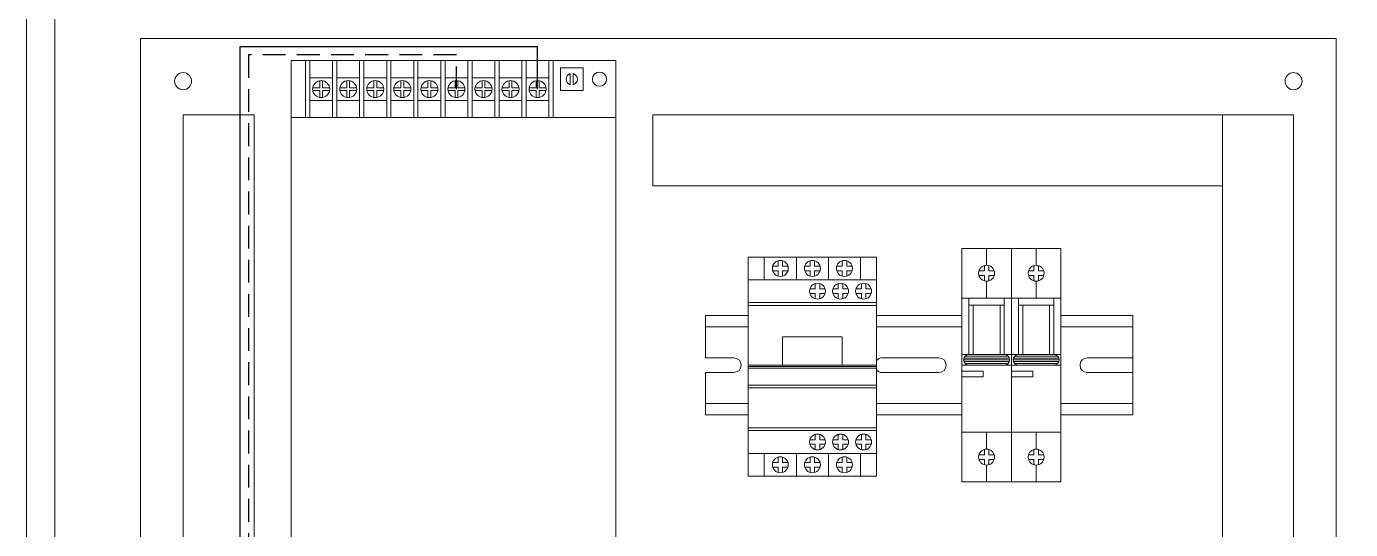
# Model space of a CAD drawing. Header units: millimetres. Extents: x 1937 to 4749, y 83 to 1608.
# Drawn here: x 2927.3 to 3043.6, y 565.3 to 609.5 of the extents above; entities that cross this region are included whole.
import ezdxf

# ---------------------------------------------------------------- set-up
doc = ezdxf.new("R2010")
doc.units = ezdxf.units.MM
doc.linetypes.add('JIS_02_2.0', pattern=[3, 2, -1])
doc.layers.get('0').update_dxf_attribs({"lineweight": 0})
for name, color, linetype, lineweight in [('24V', 1, 'Continuous', 30), ('Box Panel', 7, 'Continuous', 0), ('Kontaktor', 7, 'Continuous', 0), ('MCB', 7, 'Continuous', 0), ('Negatif', 250, 'JIS_02_2.0', 30), ('PSU', 7, 'Continuous', 0)]:
    doc.layers.add(name, color=color, linetype=linetype, lineweight=lineweight)
doc.layers.add('Cable Duct', color=7, linetype='Continuous')

# ---------------------------------------------------------------- blocks, each defined once
blk = doc.blocks.new('MCB 1 FASA')
at = {"layer": 'MCB'}
for p, q in [((-8.7, 41), (8.7, 41)), ((-8.7, -41), (-8.7, 41)), ((0, 41), (0, 35.1)), ((8.7, 41), (8.7, -41)), ((-2.69, 33.1), (-0.8, 33.1)), ((-0.8, 34.99), (-0.8, 33.1)), ((0.8, 34.99), (0.8, 33.1)), ((0.8, 33.1), (2.68, 33.1)), ((-2.69, 31.5), (-0.8, 31.5)), ((-0.8, 31.5), (-0.8, 29.62)), ((0, 29.5), (0, 23.6)), ((0.8, 31.5), (0.8, 29.62)), ((0.8, 31.5), (2.68, 31.5)), ((-6.2, 3.75), (-6.2, 23.6)), ((6.2, 23.6), (6.2, 3.75)), ((8.7, 23.6), (8.7, 0)), ((-6.2, 21.1), (6.2, 21.1)), ((-4.7, 3.75), (-4.7, 21.1)), ((4.7, 21.1), (4.7, 3.75)), ((-6.2, 3.75), (-8.7, 3.75)), ((8.7, 0), (-8.7, 0)), ((-8.08, 1.88), (8.07, 1.88)), ((-7.97, 2.5), (7.96, 2.5)), ((-7.97, 1.25), (7.96, 1.25)), ((-7.6, 3.13), (7.59, 3.13)), ((-7.6, 0.63), (7.59, 0.63)), ((-6.2, 3.75), (6.2, 3.75)), ((-6.2, 0), (6.2, 0)), ((6.2, 3.75), (8.7, 3.75)), ((0, -23.6), (0, -29.5)), ((-2.69, -31.5), (-0.8, -31.5)), ((-0.8, -29.61), (-0.8, -31.5)), ((0.8, -29.61), (0.8, -31.5)), ((0.8, -31.5), (2.68, -31.5)), ((-2.69, -33.1), (-0.8, -33.1)), ((-0.8, -33.1), (-0.8, -34.98)), ((0, -35.1), (0, -41)), ((0.8, -33.1), (0.8, -34.98)), ((0.8, -33.1), (2.68, -33.1)), ((8.7, -41), (-8.7, -41))]:
    blk.add_line(p, q, dxfattribs=at)
for points in [[(-8.7, 23.6), (8.7, 23.6), (8.7, 41), (-8.7, 41)], [(-8.7, -2.14), (-1.2, -2.14), (-1.2, -4.14), (-8.7, -4.14)], [(-8.7, -41), (8.7, -41), (8.7, -23.6), (-8.7, -23.6)]]:
    blk.add_lwpolyline(points, close=True, dxfattribs=at)
for centre in [(0, 32.3), (0, -32.3)]:
    blk.add_circle(centre, 2.8, dxfattribs=at)
for centre, start, end in [((-6.2, 1.88), 90, 270), ((6.2, 1.88), 270, 90)]:
    blk.add_arc(centre, 1.88, start, end, dxfattribs=at)
blk = doc.blocks.new('PSU')
for p, q in [((109.17, 19.87), (22.17, 19.87)), ((22.17, 19.87), (22.17, -0.13)), ((23.67, 19.87), (23.67, -0.13)), ((31.67, 19.87), (31.67, -0.13)), ((33.17, 19.87), (33.17, -0.13)), ((41.17, 19.87), (41.17, -0.13)), ((42.67, 19.87), (42.67, -0.13)), ((50.67, 19.87), (50.67, -0.13)), ((52.17, 19.87), (52.17, -0.13)), ((60.17, 19.87), (60.17, -0.13)), ((61.67, 19.87), (61.67, -0.13)), ((69.67, 19.87), (69.67, -0.13)), ((71.17, 19.87), (71.17, -0.13)), ((79.17, 19.87), (79.17, -0.13)), ((80.67, 19.87), (80.67, -0.13)), ((88.67, 19.87), (88.67, -0.13)), ((90.17, 19.87), (90.17, -0.13)), ((98.17, 19.87), (98.17, -0.13)), ((99.67, 19.87), (99.67, -0.13)), ((107.67, -0.13), (107.67, 19.87)), ((109.17, -0.13), (109.17, 19.87)), ((24.71, 10.37), (27.17, 10.37)), ((24.71, 9.37), (27.17, 9.37)), ((27.17, 12.83), (27.17, 10.37)), ((27.17, 9.37), (27.17, 6.91)), ((28.17, 12.83), (28.17, 10.37)), ((28.17, 10.37), (30.63, 10.37)), ((28.17, 9.37), (28.17, 6.91)), ((28.17, 9.37), (30.63, 9.37)), ((34.21, 10.37), (36.67, 10.37)), ((34.21, 9.37), (36.67, 9.37)), ((36.67, 12.83), (36.67, 10.37)), ((36.67, 9.37), (36.67, 6.91)), ((37.67, 12.83), (37.67, 10.37)), ((37.67, 10.37), (40.13, 10.37)), ((37.67, 9.37), (37.67, 6.91)), ((37.67, 9.37), (40.13, 9.37)), ((43.71, 10.37), (46.17, 10.37)), ((43.71, 9.37), (46.17, 9.37)), ((46.17, 12.83), (46.17, 10.37)), ((46.17, 9.37), (46.17, 6.91)), ((47.17, 12.83), (47.17, 10.37)), ((47.17, 10.37), (49.63, 10.37)), ((47.17, 9.37), (47.17, 6.91)), ((47.17, 9.37), (49.63, 9.37)), ((53.21, 10.37), (55.67, 10.37)), ((53.21, 9.37), (55.67, 9.37)), ((55.67, 12.83), (55.67, 10.37)), ((55.67, 9.37), (55.67, 6.91)), ((56.67, 12.83), (56.67, 10.37)), ((56.67, 10.37), (59.13, 10.37)), ((56.67, 9.37), (56.67, 6.91)), ((56.67, 9.37), (59.13, 9.37)), ((62.71, 10.37), (65.17, 10.37)), ((62.71, 9.37), (65.17, 9.37)), ((65.17, 12.83), (65.17, 10.37)), ((65.17, 9.37), (65.17, 6.91)), ((66.17, 12.83), (66.17, 10.37)), ((66.17, 10.37), (68.63, 10.37)), ((66.17, 9.37), (66.17, 6.91)), ((66.17, 9.37), (68.63, 9.37)), ((72.21, 10.37), (74.67, 10.37)), ((72.21, 9.37), (74.67, 9.37)), ((74.67, 12.83), (74.67, 10.37)), ((74.67, 9.37), (74.67, 6.91)), ((75.67, 12.83), (75.67, 10.37)), ((75.67, 10.37), (78.13, 10.37)), ((75.67, 9.37), (75.67, 6.91)), ((75.67, 9.37), (78.13, 9.37)), ((81.71, 10.37), (84.17, 10.37)), ((81.71, 9.37), (84.17, 9.37)), ((84.17, 12.83), (84.17, 10.37)), ((84.17, 9.37), (84.17, 6.91)), ((85.17, 12.83), (85.17, 10.37)), ((85.17, 10.37), (87.63, 10.37)), ((85.17, 9.37), (85.17, 6.91)), ((85.17, 9.37), (87.63, 9.37)), ((91.21, 10.37), (93.67, 10.37)), ((91.21, 9.37), (93.67, 9.37)), ((93.67, 12.83), (93.67, 10.37)), ((93.67, 9.37), (93.67, 6.91)), ((94.67, 12.83), (94.67, 10.37)), ((94.67, 10.37), (97.13, 10.37)), ((94.67, 9.37), (94.67, 6.91)), ((94.67, 9.37), (97.13, 9.37)), ((100.71, 10.37), (103.17, 10.37)), ((100.71, 9.37), (103.17, 9.37)), ((103.17, 12.83), (103.17, 10.37)), ((103.17, 9.37), (103.17, 6.91)), ((104.17, 12.83), (104.17, 10.37)), ((104.17, 10.37), (106.63, 10.37)), ((104.17, 9.37), (104.17, 6.91)), ((104.17, 9.37), (106.63, 9.37)), ((15.17, 8.31), (15.17, 4.43)), ((16.17, 8.31), (16.17, 4.43)), ((22.17, -0.13), (109.17, -0.13))]:
    blk.add_line(p, q)
for points in [[(11.67, 10.37), (19.67, 10.37), (19.67, 2.37), (11.67, 2.37)], [(23.67, 13.87), (31.67, 13.87), (31.67, 5.87), (23.67, 5.87)], [(33.17, 13.87), (41.17, 13.87), (41.17, 5.87), (33.17, 5.87)], [(42.67, 13.87), (50.67, 13.87), (50.67, 5.87), (42.67, 5.87)], [(52.17, 13.87), (60.17, 13.87), (60.17, 5.87), (52.17, 5.87)], [(61.67, 13.87), (69.67, 13.87), (69.67, 5.87), (61.67, 5.87)], [(71.17, 13.87), (79.17, 13.87), (79.17, 5.87), (71.17, 5.87)], [(80.67, 13.87), (88.67, 13.87), (88.67, 5.87), (80.67, 5.87)], [(90.17, 13.87), (98.17, 13.87), (98.17, 5.87), (90.17, 5.87)], [(99.67, 13.87), (107.67, 13.87), (107.67, 5.87), (99.67, 5.87)]]:
    blk.add_lwpolyline(points, close=True)
for centre, radius in [((27.67, 9.87), 3), ((37.17, 9.87), 3), ((46.67, 9.87), 3), ((56.17, 9.87), 3), ((65.67, 9.87), 3), ((75.17, 9.87), 3), ((84.67, 9.87), 3), ((94.17, 9.87), 3), ((103.67, 9.87), 3), ((5.92, 6.37), 2.5)]:
    blk.add_circle(centre, radius)
for start, end in [(104.4775, 255.5225), (284.4775, 75.5225)]:
    blk.add_arc((15.67, 6.37), 2, start, end)
at = {"layer": 'PSU'}
for p, q in [((0.17, -0.13), (0.17, 213.87)), ((0.17, 213.87), (114.17, 213.87)), ((114.17, 213.87), (114.17, -0.13)), ((114.17, 19.87), (0.17, 19.87)), ((114.17, -0.13), (0.17, -0.13))]:
    blk.add_line(p, q, dxfattribs=at)
blk = doc.blocks.new('Kontaktor')
at = {"layer": 'Kontaktor'}
for p, q in [((2979.03, 1753.55), (3024.03, 1753.55)), ((2979.03, 1676.55), (2979.03, 1753.55)), ((2984.65, 1753.55), (2984.65, 1745.55)), ((2995.9, 1753.55), (2995.9, 1745.55)), ((3007.15, 1753.55), (3007.15, 1745.55)), ((3018.4, 1753.55), (3018.4, 1745.55)), ((3024.03, 1753.55), (3024.03, 1676.55)), ((2987.59, 1750.35), (2989.48, 1750.35)), ((2987.59, 1748.75), (2989.48, 1748.75)), ((2989.48, 1752.23), (2989.48, 1750.35)), ((2989.48, 1748.75), (2989.48, 1746.86)), ((2991.08, 1752.23), (2991.08, 1750.35)), ((2991.08, 1750.35), (2992.96, 1750.35)), ((2991.08, 1748.75), (2991.08, 1746.86)), ((2991.08, 1748.75), (2992.96, 1748.75)), ((2998.84, 1750.35), (3000.73, 1750.35)), ((2998.84, 1748.75), (3000.73, 1748.75)), ((3000.73, 1752.23), (3000.73, 1750.35)), ((3000.73, 1748.75), (3000.73, 1746.86)), ((3002.33, 1752.23), (3002.33, 1750.35)), ((3002.33, 1750.35), (3004.21, 1750.35)), ((3002.33, 1748.75), (3002.33, 1746.86)), ((3002.33, 1748.75), (3004.21, 1748.75)), ((3010.09, 1750.35), (3011.98, 1750.35)), ((3010.09, 1748.75), (3011.98, 1748.75)), ((3011.98, 1752.23), (3011.98, 1750.35)), ((3011.98, 1748.75), (3011.98, 1746.86)), ((3013.58, 1752.23), (3013.58, 1750.35)), ((3013.58, 1750.35), (3015.46, 1750.35)), ((3013.58, 1748.75), (3013.58, 1746.86)), ((3013.58, 1748.75), (3015.46, 1748.75)), ((2979.03, 1745.55), (3024.03, 1745.55)), ((3002.53, 1744.23), (3002.53, 1742.35)), ((3004.13, 1744.23), (3004.13, 1742.35)), ((3010.63, 1744.23), (3010.63, 1742.35)), ((3012.23, 1744.23), (3012.23, 1742.35)), ((3018.73, 1744.23), (3018.73, 1742.35)), ((3020.33, 1744.23), (3020.33, 1742.35)), ((3000.64, 1742.35), (3002.53, 1742.35)), ((3000.64, 1740.75), (3002.53, 1740.75)), ((3002.53, 1740.75), (3002.53, 1738.86)), ((3004.13, 1742.35), (3006.01, 1742.35)), ((3004.13, 1740.75), (3004.13, 1738.86)), ((3004.13, 1740.75), (3006.01, 1740.75)), ((3008.74, 1742.35), (3010.63, 1742.35)), ((3008.74, 1740.75), (3010.63, 1740.75)), ((3010.63, 1740.75), (3010.63, 1738.86)), ((3012.23, 1742.35), (3014.11, 1742.35)), ((3012.23, 1740.75), (3012.23, 1738.86)), ((3012.23, 1740.75), (3014.11, 1740.75)), ((3016.84, 1742.35), (3018.73, 1742.35)), ((3016.84, 1740.75), (3018.73, 1740.75)), ((3018.73, 1740.75), (3018.73, 1738.86)), ((3020.33, 1742.35), (3022.21, 1742.35)), ((3020.33, 1740.75), (3020.33, 1738.86)), ((3020.33, 1740.75), (3022.21, 1740.75)), ((2979.03, 1737.55), (3024.03, 1737.55)), ((2979.03, 1736.55), (3024.03, 1736.55)), ((3012.03, 1725.55), (2991.03, 1725.55)), ((2991.03, 1715.55), (2991.03, 1725.55)), ((3012.03, 1725.55), (3012.03, 1715.55)), ((3024.03, 1715.55), (2979.03, 1715.55)), ((2979.03, 1715.05), (3024.03, 1715.05)), ((3024.03, 1714.55), (2979.03, 1714.55)), ((3024.03, 1708.55), (2979.03, 1708.55)), ((3024.03, 1707.55), (2979.03, 1707.55)), ((3024.03, 1693.55), (2979.03, 1693.55)), ((3024.03, 1692.55), (2979.03, 1692.55)), ((3000.64, 1689.35), (3002.53, 1689.35)), ((3002.53, 1691.23), (3002.53, 1689.35)), ((3004.13, 1691.23), (3004.13, 1689.35)), ((3004.13, 1689.35), (3006.01, 1689.35)), ((3008.74, 1689.35), (3010.63, 1689.35)), ((3010.63, 1691.23), (3010.63, 1689.35)), ((3012.23, 1691.23), (3012.23, 1689.35)), ((3012.23, 1689.35), (3014.11, 1689.35)), ((3016.84, 1689.35), (3018.73, 1689.35)), ((3018.73, 1691.23), (3018.73, 1689.35)), ((3020.33, 1691.23), (3020.33, 1689.35)), ((3020.33, 1689.35), (3022.21, 1689.35)), ((3024.03, 1684.55), (2979.03, 1684.55)), ((2984.65, 1684.55), (2984.65, 1676.55)), ((2995.9, 1684.55), (2995.9, 1676.55)), ((3000.64, 1687.75), (3002.53, 1687.75)), ((3002.53, 1687.75), (3002.53, 1685.86)), ((3004.13, 1687.75), (3004.13, 1685.86)), ((3004.13, 1687.75), (3006.01, 1687.75)), ((3007.15, 1684.55), (3007.15, 1676.55)), ((3008.74, 1687.75), (3010.63, 1687.75)), ((3010.63, 1687.75), (3010.63, 1685.86)), ((3012.23, 1687.75), (3012.23, 1685.86)), ((3012.23, 1687.75), (3014.11, 1687.75)), ((3016.84, 1687.75), (3018.73, 1687.75)), ((3018.4, 1684.55), (3018.4, 1676.55)), ((3018.73, 1687.75), (3018.73, 1685.86)), ((3020.33, 1687.75), (3020.33, 1685.86)), ((3020.33, 1687.75), (3022.21, 1687.75)), ((2987.59, 1681.35), (2989.48, 1681.35)), ((2987.59, 1679.75), (2989.48, 1679.75)), ((2989.48, 1683.23), (2989.48, 1681.35)), ((2989.48, 1679.75), (2989.48, 1677.86)), ((2991.08, 1683.23), (2991.08, 1681.35)), ((2991.08, 1681.35), (2992.96, 1681.35)), ((2991.08, 1679.75), (2991.08, 1677.86)), ((2991.08, 1679.75), (2992.96, 1679.75)), ((2998.84, 1681.35), (3000.73, 1681.35)), ((2998.84, 1679.75), (3000.73, 1679.75)), ((3000.73, 1683.23), (3000.73, 1681.35)), ((3000.73, 1679.75), (3000.73, 1677.86)), ((3002.33, 1683.23), (3002.33, 1681.35)), ((3002.33, 1681.35), (3004.21, 1681.35)), ((3002.33, 1679.75), (3002.33, 1677.86)), ((3002.33, 1679.75), (3004.21, 1679.75)), ((3010.09, 1681.35), (3011.98, 1681.35)), ((3010.09, 1679.75), (3011.98, 1679.75)), ((3011.98, 1683.23), (3011.98, 1681.35)), ((3011.98, 1679.75), (3011.98, 1677.86)), ((3013.58, 1683.23), (3013.58, 1681.35)), ((3013.58, 1681.35), (3015.46, 1681.35)), ((3013.58, 1679.75), (3013.58, 1677.86)), ((3013.58, 1679.75), (3015.46, 1679.75)), ((3024.03, 1676.55), (2979.03, 1676.55))]:
    blk.add_line(p, q, dxfattribs=at)
for centre in [(2990.28, 1749.55), (3001.53, 1749.55), (3012.78, 1749.55), (3003.33, 1741.55), (3011.43, 1741.55), (3019.53, 1741.55), (3003.33, 1688.55), (3011.43, 1688.55), (3019.53, 1688.55), (2990.28, 1680.55), (3001.53, 1680.55), (3012.78, 1680.55)]:
    blk.add_circle(centre, 2.8, dxfattribs=at)

msp = doc.modelspace()

# ---------------------------------------------------------------- linework, layer by layer
msp.add_line((3024.454, 580.432), (3024.454, 579.132))
msp.add_lwpolyline([(2990.704, 584.157), (2986.954, 584.157), (2986.954, 580.432), (2989.429, 580.432, -1), (2989.429, 579.132), (2986.954, 579.132), (2986.954, 575.407), (2990.704, 575.407)], format="xyb")
for points in [[(3009.454, 584.157), (3001.954, 584.157)], [(3020.479, 580.432), (3024.454, 580.432), (3024.454, 584.157), (3024.454, 584.157), (3018.154, 584.157)], [(2990.704, 583.157), (2986.954, 583.157), (2986.954, 583.157)], [(3009.454, 583.157), (3001.954, 583.157)], [(3024.454, 583.157), (3018.154, 583.157)], [(3002.479, 580.432), (3007.429, 580.432)], [(3007.429, 579.132), (3002.479, 579.132)], [(3018.154, 575.407), (3024.454, 575.407), (3024.454, 575.407), (3024.454, 579.132), (3020.479, 579.132)], [(2990.704, 576.407), (2986.954, 576.407), (2986.954, 576.407)], [(3009.454, 576.407), (3001.954, 576.407)], [(3024.454, 576.407), (3018.154, 576.407)], [(3001.954, 575.407), (3009.454, 575.407)]]:
    msp.add_lwpolyline(points)
for centre in [(2941.079, 604.734), (3038.579, 604.734)]:
    msp.add_circle(centre, 0.75)
for centre, major_axis, start_param, end_param in [((3002.479, 579.782), (-0.65, 0), 4.712389, 5.6526166), ((3007.429, 579.782), (0, 0.65), 3.1415927, 6.2831853), ((3020.479, 579.782), (-0.65, 0), 4.712389, 7.8539816), ((3002.479, 579.782), (-0.65, 0), 6.913754, 7.8539816)]:
    msp.add_ellipse(centre, major_axis=major_axis, ratio=1, start_param=start_param, end_param=end_param)
at = {"layer": '24V'}
for p, q in [((2946.079, 489.82), (2946.079, 607.782)), ((2946.079, 607.782), (2972.204, 607.782)), ((2972.204, 604.032), (2972.204, 607.782))]:
    msp.add_line(p, q, dxfattribs=at)
at = {"layer": 'Box Panel'}
for points in [[(2927.329, 507.984), (2927.329, 618.484), (3052.329, 618.484), (3052.329, 491.297)], [(2929.829, 507.984), (2929.829, 615.984), (3049.829, 615.984), (3049.829, 491.297)]]:
    msp.add_lwpolyline(points, dxfattribs=at)
msp.add_lwpolyline([(2937.329, 608.484), (3042.329, 608.484), (3042.329, 478.484), (2937.329, 478.484)], close=True, dxfattribs=at)
at = {"layer": 'Cable Duct', "lineweight": 0}
for points in [[(2947.329, 485.532), (2941.079, 485.532), (2941.079, 601.782), (2947.329, 601.782)], [(3032.329, 601.782), (3032.329, 595.532), (2982.329, 595.532), (2982.329, 601.782)], [(3038.579, 485.532), (3032.329, 485.532), (3032.329, 601.782), (3038.579, 601.782)]]:
    msp.add_lwpolyline(points, close=True, dxfattribs=at)
at = {"layer": 'Negatif'}
for p, q in [((2965.079, 607.032), (2946.829, 607.032)), ((2946.829, 607.032), (2946.829, 550.032)), ((2965.079, 604.032), (2965.079, 607.032))]:
    msp.add_line(p, q, dxfattribs=at)

# ---------------------------------------------------------------- block references
at = {"layer": 'Cable Duct', "xscale": 0.25, "yscale": 0.25, "zscale": 0.25}
msp.add_blockref('Kontaktor', (2245.947, 150.895), dxfattribs=at)
at = {"layer": 'MCB', "xscale": 0.25, "yscale": 0.25, "zscale": 0.25}
for p in [(3011.629, 579.782), (3015.979, 579.782)]:
    msp.add_blockref('MCB 1 FASA', p, dxfattribs=at)
at = {"layer": 'PSU', "xscale": 0.25, "yscale": 0.25, "zscale": 0.25, "rotation": 180}
msp.add_blockref('PSU', (2979.121, 606.5), dxfattribs=at)

doc.saveas('drawing.dxf')
